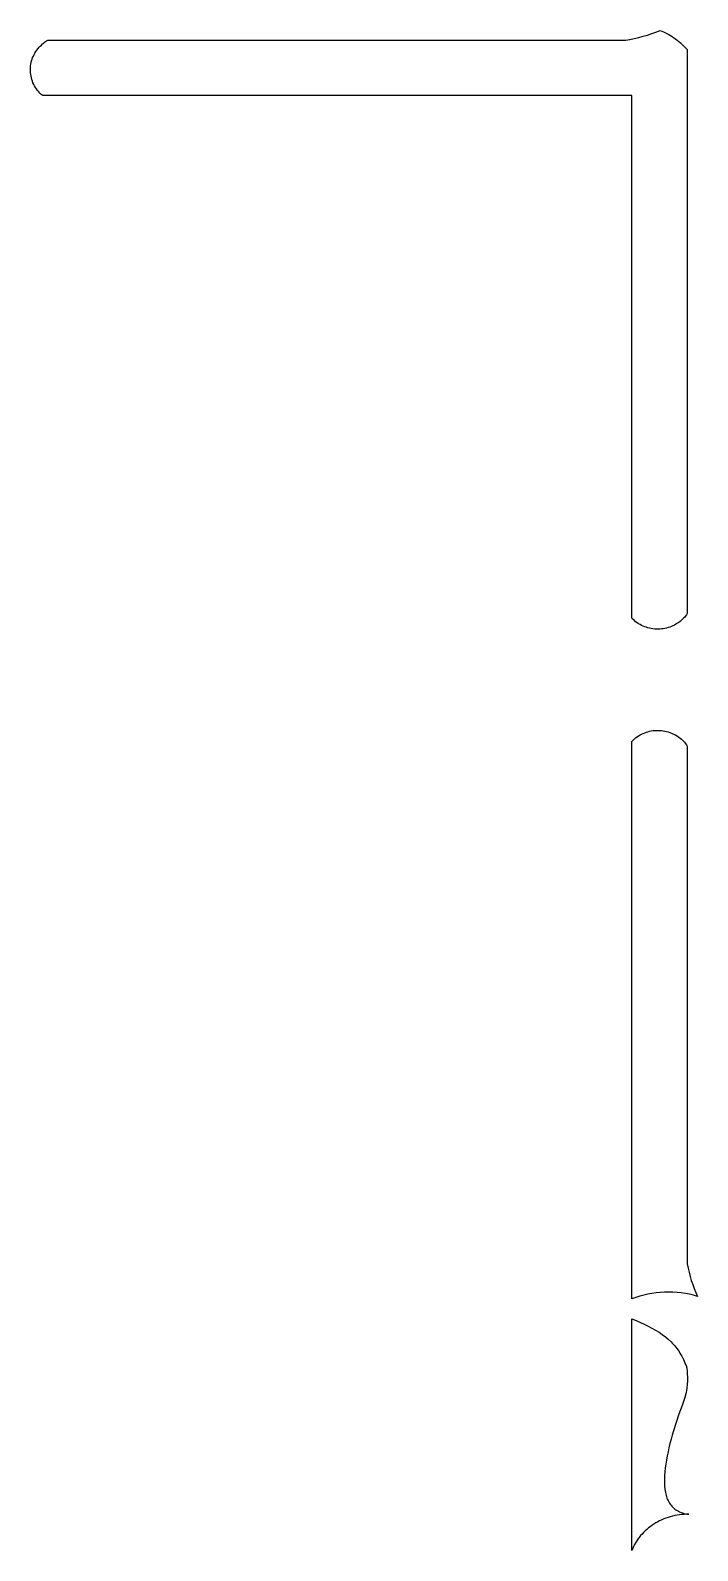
# Model space of a CAD drawing. Extents: x -580 to 993, y -400 to 388.
# Drawn here: x 321.7 to 419.9, y 3.5 to 227.1 of the extents above; entities that cross this region are included whole.
import ezdxf

# ---------------------------------------------------------------- set-up
doc = ezdxf.new("R2010")
doc.units = 0
doc.layers.add('LAYER_1', color=18, linetype='CONTINUOUS')

msp = doc.modelspace()

# ---------------------------------------------------------------- linework, layer by layer
at = {"layer": 'LAYER_1'}
for points in [[(410.25, 217.5), (323.56, 217.5), (323.35, 217.68), (323.15, 217.87), (322.97, 218.07), (322.79, 218.27), (322.64, 218.49), (322.49, 218.71), (322.36, 218.93), (322.24, 219.16), (322.13, 219.39), (322.04, 219.63), (321.96, 219.87), (321.89, 220.12), (321.84, 220.36), (321.79, 220.61), (321.77, 220.86), (321.75, 221.11), (321.75, 221.37), (321.76, 221.62), (321.78, 221.87), (321.82, 222.12), (321.86, 222.36), (321.92, 222.61), (322, 222.85), (322.08, 223.09), (322.18, 223.32), (322.29, 223.55), (322.41, 223.77), (322.55, 223.99), (322.7, 224.2), (322.85, 224.41), (323.03, 224.61), (323.21, 224.8), (323.37, 224.95), (323.52, 225.1), (323.68, 225.23), (323.84, 225.36), (324.1, 225.54), (324.21, 225.6), (324.32, 225.66), (409.31, 225.66), (409.96, 225.77), (410.62, 225.9), (411.27, 226.06), (411.91, 226.23), (412.55, 226.42), (413.18, 226.63), (413.81, 226.85), (414.43, 227.1), (414.93, 226.88), (415.43, 226.63), (415.68, 226.49), (415.93, 226.34), (416.18, 226.19), (416.43, 226.02), (416.68, 225.85), (416.93, 225.66), (417.18, 225.47), (417.42, 225.26), (417.67, 225.04), (417.92, 224.8), (418.17, 224.55), (418.41, 224.29), (418.41, 141.32), (418.36, 141.23), (418.29, 141.12), (418.11, 140.89), (417.99, 140.75), (417.85, 140.61), (417.71, 140.47), (417.55, 140.33), (417.36, 140.16), (417.16, 140.01), (416.96, 139.87), (416.75, 139.74), (416.53, 139.61), (416.3, 139.5), (416.08, 139.41), (415.84, 139.32), (415.6, 139.24), (415.36, 139.18), (415.12, 139.12), (414.87, 139.08), (414.62, 139.05), (414.37, 139.03), (414.12, 139.02), (413.87, 139.02), (413.62, 139.03), (413.37, 139.06), (413.12, 139.1), (412.87, 139.15), (412.63, 139.21), (412.39, 139.28), (412.15, 139.36), (411.91, 139.46), (411.68, 139.56), (411.46, 139.68), (411.24, 139.81), (411.03, 139.96), (410.82, 140.11), (410.63, 140.28), (410.44, 140.45), (410.25, 140.65)], [(410.25, 122.49), (410.44, 122.68), (410.63, 122.86), (410.82, 123.03), (411.03, 123.18), (411.24, 123.32), (411.46, 123.45), (411.68, 123.57), (411.91, 123.68), (412.15, 123.77), (412.39, 123.86), (412.63, 123.93), (412.87, 123.99), (413.12, 124.04), (413.37, 124.08), (413.62, 124.1), (413.87, 124.12), (414.12, 124.12), (414.37, 124.11), (414.62, 124.09), (414.87, 124.06), (415.12, 124.02), (415.36, 123.96), (415.6, 123.9), (415.84, 123.82), (416.08, 123.73), (416.3, 123.63), (416.53, 123.52), (416.75, 123.4), (416.96, 123.27), (417.16, 123.13), (417.36, 122.97), (417.55, 122.81), (417.71, 122.67), (417.85, 122.53), (417.99, 122.39), (418.11, 122.24), (418.29, 122.01), (418.36, 121.91), (418.41, 121.81), (418.41, 45.63), (418.53, 45.02), (418.67, 44.41), (418.83, 43.8), (419.01, 43.2), (419.21, 42.6), (419.43, 42.02), (419.67, 41.43), (419.94, 40.85), (419.34, 41.02), (418.74, 41.16), (418.13, 41.28), (417.52, 41.37), (416.91, 41.44), (416.3, 41.48), (415.68, 41.49), (415.06, 41.48), (414.45, 41.44), (413.83, 41.38), (413.22, 41.29), (412.62, 41.18), (412.02, 41.04), (411.42, 40.88), (410.83, 40.69), (410.25, 40.48)], [(410.25, 37.55), (410.38, 37.5), (410.97, 37.23), (412.06, 36.75), (412.65, 36.47), (413.22, 36.19), (413.76, 35.89), (414.27, 35.57), (414.74, 35.24), (415.2, 34.9), (415.62, 34.54), (416.02, 34.17), (416.2, 33.97), (416.39, 33.77), (416.56, 33.57), (416.73, 33.37), (416.89, 33.16), (417.05, 32.94), (417.2, 32.72), (417.34, 32.5), (417.48, 32.27), (417.61, 32.04), (417.86, 31.56), (418.08, 31.06), (418.28, 30.54), (418.32, 30.42), (418.35, 30.27), (418.39, 29.91), (418.42, 29.46), (418.43, 28.96), (418.43, 28.43), (418.4, 27.9), (418.36, 27.4), (418.31, 26.95), (418.27, 26.76), (418.21, 26.53), (418.06, 25.98), (417.88, 25.37), (417.67, 24.78), (417.15, 23.52), (416.76, 22.3), (416.39, 21.06), (416.21, 20.44), (416.04, 19.82), (415.87, 19.2), (415.72, 18.58), (415.58, 17.97), (415.45, 17.37), (415.34, 16.77), (415.24, 16.19), (415.16, 15.61), (415.1, 15.05), (415.06, 14.5), (415.04, 13.97), (415.04, 13.45), (415.07, 12.95), (415.12, 12.47), (415.15, 12.24), (415.19, 12.02), (415.24, 11.8), (415.3, 11.59), (415.36, 11.38), (415.43, 11.18), (415.51, 10.98), (415.6, 10.8), (415.69, 10.62), (415.79, 10.44), (415.9, 10.28), (416.02, 10.12), (416.15, 9.97), (416.28, 9.82), (416.43, 9.69), (416.58, 9.56), (416.75, 9.44), (416.92, 9.33), (417.1, 9.23), (417.29, 9.14), (417.5, 9.06), (417.71, 8.99), (417.93, 8.92), (418.16, 8.87), (418.41, 8.82), (418.66, 8.79), (418.31, 8.79), (417.95, 8.77), (417.61, 8.74), (417.26, 8.7), (416.92, 8.65), (416.58, 8.59), (416.25, 8.51), (415.92, 8.43), (415.59, 8.33), (415.27, 8.22), (414.96, 8.1), (414.65, 7.97), (414.35, 7.83), (414.06, 7.68), (413.77, 7.52), (413.49, 7.34), (413.22, 7.16), (412.95, 6.97), (412.7, 6.78), (412.45, 6.57), (412.21, 6.35), (411.98, 6.13), (411.76, 5.89), (411.55, 5.65), (411.35, 5.4), (411.16, 5.14), (410.98, 4.88), (410.81, 4.61), (410.65, 4.33), (410.51, 4.04), (410.38, 3.75), (410.25, 3.45)]]:
    msp.add_lwpolyline(points, close=True, dxfattribs=at)

doc.saveas('drawing.dxf')
